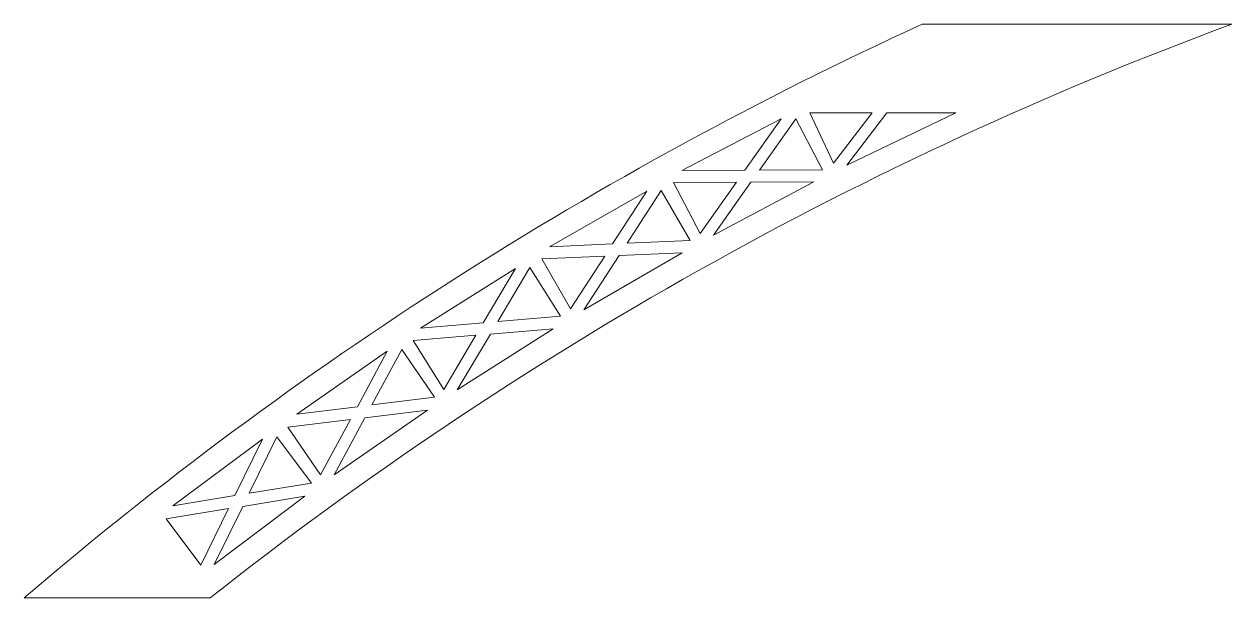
# Model space of a CAD drawing. Header units: millimetres. Extents: x -423 to -218, y -49 to 48.
import ezdxf

# ---------------------------------------------------------------- set-up
doc = ezdxf.new("R2010")
doc.units = ezdxf.units.MM

msp = doc.modelspace()

# ---------------------------------------------------------------- linework, layer by layer
at = {"color": 7, "linetype": 'Continuous', "lineweight": 15}
for p, q in [((-218.44, 48.5), (-270.77, 48.5)), ((-279.24, 33.5), (-289.76, 33.5)), ((-289.76, 33.5), (-285.76, 25.01)), ((-285.76, 25.01), (-279.24, 33.5)), ((-276.72, 33.5), (-283.51, 24.66)), ((-283.51, 24.66), (-265.11, 33.49)), ((-265.11, 33.49), (-276.72, 33.5)), ((-294.61, 32.49), (-311.4, 23.75)), ((-300.75, 23.79), (-294.61, 32.49)), ((-292.15, 32.5), (-298.29, 23.8)), ((-287.64, 23.84), (-292.15, 32.5)), ((-311.4, 23.75), (-300.75, 23.79)), ((-298.29, 23.8), (-287.64, 23.84)), ((-302.16, 21.78), (-312.81, 21.75)), ((-312.81, 21.75), (-308.3, 13.08)), ((-308.3, 13.08), (-302.16, 21.78)), ((-306.04, 12.83), (-289.06, 21.83)), ((-299.71, 21.79), (-306.04, 12.83)), ((-289.06, 21.83), (-299.71, 21.79)), ((-317.31, 20.28), (-333.74, 10.87)), ((-323.1, 11.34), (-317.31, 20.28)), ((-314.86, 20.39), (-320.65, 11.45)), ((-310.01, 11.91), (-314.86, 20.39)), ((-333.74, 10.87), (-323.1, 11.34)), ((-320.65, 11.45), (-310.01, 11.91)), ((-324.43, 9.28), (-335.08, 8.81)), ((-335.08, 8.81), (-330.22, 0.34)), ((-330.22, 0.34), (-324.43, 9.28)), ((-327.95, 0.17), (-311.34, 9.85)), ((-321.98, 9.39), (-327.95, 0.17)), ((-311.34, 9.85), (-321.98, 9.39)), ((-339.51, 7.17), (-355.55, -2.88)), ((-344.94, -1.99), (-339.51, 7.17)), ((-337.07, 7.38), (-342.49, -1.79)), ((-331.88, -0.9), (-337.07, 7.38)), ((-355.55, -2.88), (-344.94, -1.99)), ((-342.49, -1.79), (-331.88, -0.9)), ((-349.34, -13.34), (-333.13, -3.01)), ((-343.74, -3.9), (-349.34, -13.34)), ((-333.13, -3.01), (-343.74, -3.9)), ((-346.19, -4.11), (-356.8, -4.99)), ((-356.8, -4.99), (-351.62, -13.27)), ((-351.62, -13.27), (-346.19, -4.11)), ((-361.17, -6.81), (-376.47, -17.46)), ((-366.23, -16.19), (-361.17, -6.81)), ((-358.73, -6.51), (-363.79, -15.89)), ((-353.22, -14.58), (-358.73, -6.51)), ((-376.47, -17.46), (-366.23, -16.19)), ((-363.79, -15.89), (-353.22, -14.58)), ((-367.39, -18.35), (-377.96, -19.66)), ((-372.45, -27.72), (-367.39, -18.35)), ((-370.17, -27.7), (-354.39, -16.74)), ((-364.96, -18.05), (-370.17, -27.7)), ((-354.39, -16.74), (-364.96, -18.05)), ((-377.96, -19.66), (-372.45, -27.72)), ((-382.25, -21.65), (-397.44, -32.95)), ((-386.93, -31.22), (-382.25, -21.65)), ((-379.83, -21.25), (-384.51, -30.82)), ((-374, -29.09), (-379.83, -21.25)), ((-384.51, -30.82), (-374, -29.09)), ((-397.44, -32.95), (-386.93, -31.22)), ((-390.41, -42.88), (-375.08, -31.29)), ((-375.08, -31.29), (-385.59, -33.03)), ((-388.01, -33.42), (-398.52, -35.16)), ((-392.69, -42.99), (-388.01, -33.42)), ((-385.59, -33.03), (-390.41, -42.88)), ((-398.52, -35.16), (-392.69, -42.99)), ((-422.54, -48.5), (-391.08, -48.5))]:
    msp.add_line(p, q, dxfattribs=at)
for radius, start, end in [(650, 114.61782, 130.54675), (630, 110.28709, 128.37182)]:
    msp.add_arc((0, -542.42), radius, start, end, dxfattribs=at)

doc.saveas('drawing.dxf')
